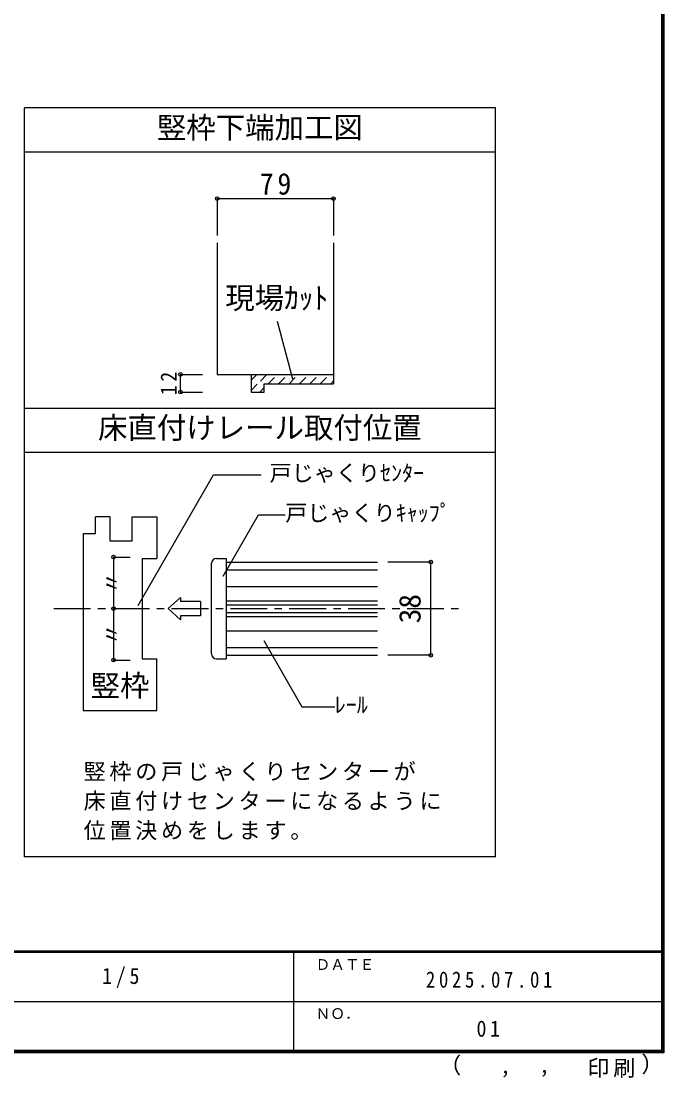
# Model space of a CAD drawing. Units: millimetres at full size, sheet at 1:5, with parts at other scales. Extents: x -973 to 977, y -718 to 696.
# Drawn here: x 540 to 977, y -718 to 0 of the extents above; entities that cross this region are included whole.
import ezdxf
from ezdxf.enums import TextEntityAlignment as Align

# ---------------------------------------------------------------- set-up
doc = ezdxf.new("R2010")
doc.units = ezdxf.units.MM
doc.header["$LTSCALE"] = 5
doc.header["$PDMODE"] = 32
doc.header["$PDSIZE"] = 2.5
doc.linetypes.add('CHAIN1', pattern=[8, 5, -1, 1, -1])
doc.linetypes.add('DASHED1', pattern=[1.8, 1.2, -0.6])
for name, color, linetype in [('0-4_枠', 3, 'Continuous'), ('0-A_文字', 7, 'Continuous'), ('0-B_寸法', 7, 'Continuous'), ('0-C_ハッチ', 4, 'DASHED1'), ('2-1_通り芯', 4, 'CHAIN1'), ('2-4_枠', 3, 'Continuous'), ('2-7_金物', 4, 'Continuous'), ('2-A_寸法', 7, 'Continuous'), ('2-B_ﾊｯﾁ', 4, 'Continuous'), ('F-1_枠', 6, 'Continuous'), ('F-A_文字', 7, 'Continuous')]:
    doc.layers.add(name, color=color, linetype=linetype)
doc.styles.add('ＭＳ ゴシック', font='')
doc.styles.get('ＭＳ ゴシック').set_extended_font_data('MS Gothic')

msp = doc.modelspace()

# ---------------------------------------------------------------- linework, layer by layer
at = {"layer": '0-4_枠'}
for p, q in [((752.153, -150.14), (752.153, -245.938)), ((696.153, -239.638), (696.153, -251.638)), ((705.153, -251.638), (705.153, -245.938)), ((705.153, -245.938), (752.153, -245.938)), ((696.153, -251.638), (705.153, -251.638))]:
    msp.add_line(p, q, dxfattribs=at)
msp.add_lwpolyline([(673.153, -150.14), (673.153, -239.638), (752.153, -239.638)], dxfattribs=at)
at = {"layer": '0-A_文字', "color": 3}
for p, q in [((862.153, -58.5), (542.153, -58.5)), ((542.153, -567.5), (542.153, -58.5)), ((862.153, -567.5), (862.153, -58.5)), ((862.153, -88.5), (542.153, -88.5)), ((542.153, -262.604), (862.153, -262.604)), ((542.153, -292.604), (862.153, -292.604)), ((862.153, -567.5), (542.153, -567.5))]:
    msp.add_line(p, q, dxfattribs=at)
at = {"layer": '0-A_文字'}
msp.add_line((713.869, -203.554), (724.321, -242.558), dxfattribs=at)
at = {"layer": '0-B_寸法', "color": 4}
for p, q in [((673.153, -120.14), (752.153, -120.14)), ((673.153, -120.14), (673.153, -145.14)), ((752.153, -120.14), (752.153, -145.14)), ((648.153, -251.638), (648.153, -239.638)), ((648.153, -239.638), (663.153, -239.638)), ((648.153, -251.638), (663.153, -251.638))]:
    msp.add_line(p, q, dxfattribs=at)
at = {"layer": '0-B_寸法'}
for p in [(673.153, -120.14), (752.153, -120.14), (648.153, -239.638), (648.153, -251.638)]:
    msp.add_point(p, dxfattribs=at)
at = {"layer": '0-C_ハッチ'}
for p, q in [((696.153, -243.483), (699.998, -239.638)), ((696.153, -250.554), (707.069, -239.638)), ((707.84, -245.938), (714.14, -239.638)), ((714.911, -245.938), (721.211, -239.638)), ((721.982, -245.938), (728.282, -239.638)), ((729.053, -245.938), (735.353, -239.638)), ((736.124, -245.938), (742.424, -239.638)), ((743.195, -245.938), (749.495, -239.638)), ((750.266, -245.938), (752.153, -244.051)), ((702.14, -251.638), (705.153, -248.625))]:
    msp.add_line(p, q, dxfattribs=at)
at = {"layer": '2-1_通り芯'}
msp.add_line((562.153, -398.862), (842.153, -398.862), dxfattribs=at)
at = {"layer": '2-4_枠'}
for p, q in [((590.486, -348.028), (590.486, -336.362)), ((600.486, -336.362), (590.486, -336.362)), ((600.486, -353.028), (600.486, -336.362)), ((615.486, -353.028), (615.486, -336.362)), ((590.486, -348.028), (582.153, -348.028)), ((582.153, -348.028), (582.153, -468.028)), ((615.486, -353.028), (600.486, -353.028)), ((622.153, -364.695), (632.153, -364.695)), ((632.153, -468.028), (632.153, -433.028)), ((582.153, -468.028), (632.153, -468.028))]:
    msp.add_line(p, q, dxfattribs=at)
for points in [[(615.486, -336.362), (632.153, -336.362), (632.153, -364.695)], [(622.153, -364.695), (622.153, -433.028), (632.153, -433.028)]]:
    msp.add_lwpolyline(points, dxfattribs=at)
at = {"layer": '2-7_金物'}
for p, q in [((672.688, -364.695), (679.354, -364.695)), ((679.354, -364.695), (679.354, -433.028)), ((669.354, -429.695), (669.354, -368.028)), ((679.354, -372.414), (782.119, -372.414)), ((679.354, -383.862), (782.119, -383.862)), ((639.84, -398.862), (648.122, -391.269)), ((648.122, -391.269), (648.122, -394.03)), ((661.696, -394.03), (648.122, -394.03)), ((661.696, -394.03), (661.696, -403.693)), ((679.354, -393.48), (782.119, -393.48)), ((639.84, -398.862), (648.122, -406.454)), ((648.122, -403.693), (648.122, -406.454)), ((661.696, -403.693), (648.122, -403.693)), ((679.354, -404.243), (782.119, -404.243)), ((679.354, -413.862), (782.119, -413.862)), ((679.354, -425.309), (782.119, -425.309)), ((672.688, -433.028), (679.354, -433.028))]:
    msp.add_line(p, q, dxfattribs=at)
at = {"layer": '2-7_金物', "color": 7}
for p, q in [((679.354, -367.195), (679.354, -430.528)), ((679.354, -367.195), (782.119, -367.195)), ((679.354, -396.195), (782.119, -396.195)), ((679.354, -401.528), (782.119, -401.528)), ((679.354, -430.528), (782.119, -430.528))]:
    msp.add_line(p, q, dxfattribs=at)
at = {"layer": '2-7_金物'}
for centre, start, end in [((672.688, -368.028), 90, 180), ((672.688, -429.695), 180, 270)]:
    msp.add_arc(centre, 3.333, start, end, dxfattribs=at)
at = {"layer": '2-A_寸法'}
for p, q in [((619.454, -396.726), (670.703, -307.961)), ((670.703, -307.961), (703.048, -307.961)), ((677.172, -376.839), (701.257, -335.121)), ((701.257, -335.121), (719.39, -335.121)), ((704.85, -420.633), (730.757, -465.506)), ((730.757, -465.506), (752.991, -465.506))]:
    msp.add_line(p, q, dxfattribs=at)
msp.add_point((602.71, -398.862), dxfattribs=at)
at = {"layer": '2-B_ﾊｯﾁ'}
for p, q in [((602.71, -363.862), (614.099, -363.862)), ((602.71, -363.862), (602.71, -433.862)), ((818.254, -367.195), (789.189, -367.195)), ((818.254, -430.528), (818.254, -367.195)), ((818.254, -430.528), (789.189, -430.528)), ((602.71, -433.862), (614.099, -433.862))]:
    msp.add_line(p, q, dxfattribs=at)
at = {"layer": '2-B_ﾊｯﾁ', "color": 7}
for p in [(602.71, -363.862), (818.254, -367.195), (818.254, -430.528), (602.71, -433.862)]:
    msp.add_point(p, dxfattribs=at)
at = {"layer": 'F-1_枠'}
for p, q in [((974.986, 695.833), (974.986, -700.833)), ((975.82, 695.833), (975.82, -700.833)), ((976.653, 695.833), (976.653, -700.833)), ((976.653, -631.667), (-973.347, -631.667)), ((976.653, -632.5), (-973.347, -632.5)), ((724.986, -632.5), (724.986, -699.167)), ((1.653, -665.833), (974.986, -665.834)), ((976.653, -699.167), (-973.347, -699.167)), ((976.653, -700), (-973.347, -700)), ((976.653, -700.833), (-973.347, -700.833))]:
    msp.add_line(p, q, dxfattribs=at)

# ---------------------------------------------------------------- texts
at = {"layer": '0-A_文字', "style": 'ＭＳ ゴシック'}
for s, p in [('竪枠下端加工図', (632.153, -83.5)), ('現場ｶｯﾄ', (678.621, -199.381)), ('床直付けレール取付位置', (592.153, -287.604))]:
    msp.add_text(s, height=14.66, dxfattribs=at).set_placement(p, align=Align.BOTTOM_LEFT)
at = {"layer": '0-B_寸法', "insert": (702.028, -117.64), "char_height": 14.66, "attachment_point": 7, "style": 'ＭＳ ゴシック'}
msp.add_mtext('\\T1.27;\\W0.95;79', dxfattribs=at)
at = {"layer": '0-B_寸法', "insert": (645.653, -253.763), "char_height": 11, "attachment_point": 7, "rotation": 90, "style": 'ＭＳ ゴシック'}
msp.add_mtext('\\T1.36;\\W0.9;12', dxfattribs=at)
at = {"layer": '2-A_寸法', "style": 'ＭＳ ゴシック'}
for s, height, p in [('戸じゃくりｾﾝﾀｰ', 11, (708.75, -315.461)), ('戸じゃくりｷｬｯﾌﾟ', 11, (719.39, -342.621)), ('竪枠', 14.66, (587.153, -462.874)), ('ﾚｰﾙ', 11, (752.991, -473.006))]:
    msp.add_text(s, height=height, dxfattribs=at).set_placement(p, align=Align.BOTTOM_LEFT)
for p in [(610.21, -388.862), (610.21, -423.862)]:
    msp.add_text('〃', height=11, rotation=90, dxfattribs=at).set_placement(p, align=Align.BOTTOM_LEFT)
at = {"layer": '2-A_寸法', "char_height": 11, "attachment_point": 7, "style": 'ＭＳ ゴシック'}
for s, insert in [('\\T1.17;竪枠の戸じゃくりセンターが', (582.367, -516.308)), ('\\T1.17;床直付けセンターになるように', (582.367, -536.308)), ('\\T1.17;位置決めをします。', (582.367, -556.308))]:
    msp.add_mtext(s, dxfattribs=dict(at, insert=insert))
at = {"layer": '2-B_ﾊｯﾁ', "color": 7, "style": 'ＭＳ ゴシック'}
msp.add_text('38', height=14.66, rotation=90, dxfattribs=at).set_placement((815.754, -408.862), align=Align.BOTTOM_LEFT)
at = {"layer": 'F-A_文字', "style": 'ＭＳ ゴシック'}
for s, height, p in [('ＤＡＴＥ', 7.331, (739.986, -646.667)), ('ＮＯ．', 7.331, (739.986, -680.001)), ('（', 11, (823.992, -718.052)), ('）', 11, (961.387, -717.355)), (',', 11, (865.199, -718.052)), (',', 11, (891.686, -717.588))]:
    msp.add_text(s, height=height, dxfattribs=at).set_placement(p, align=Align.BOTTOM_LEFT)
at = {"layer": 'F-A_文字', "char_height": 11, "attachment_point": 7, "style": 'ＭＳ ゴシック'}
for s, insert in [('\\T1.38;\\W0.9;1/5', (594.986, -656.667)), ('\\T1.39;\\W0.85;2025.07.01', (814.986, -656.667)), ('\\T1.36;\\W0.9;01', (849.361, -690.001)), ('\\T1.17;印刷', (924.678, -717.82))]:
    msp.add_mtext(s, dxfattribs=dict(at, insert=insert))

doc.saveas('drawing.dxf')
